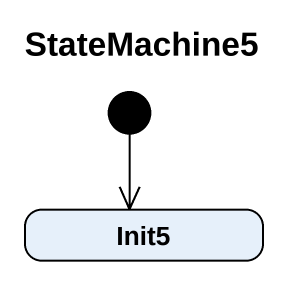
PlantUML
@startuml
title StateMachine5
hide empty description
state Init5
[*] --> Init5
@enduml
